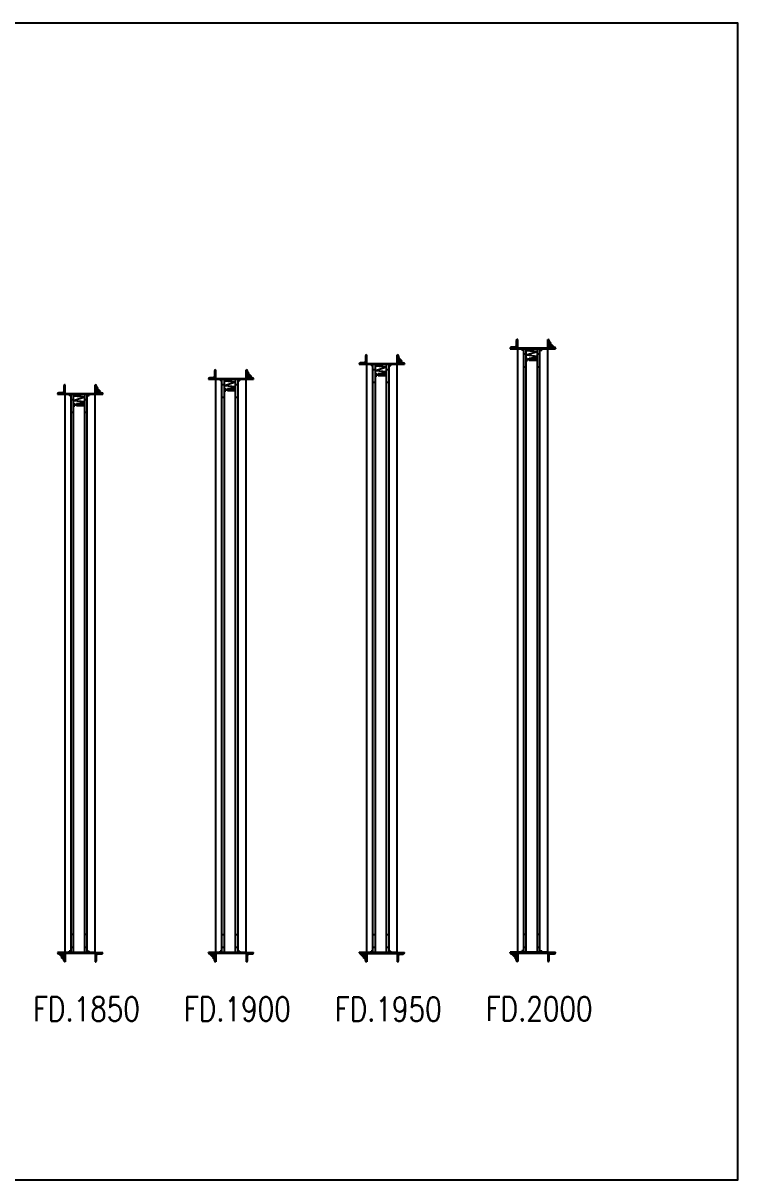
# Model space of a CAD drawing. Extents: x 462150 to 608263, y 35809 to 85242.
# Drawn here: x 500433 to 502801, y 71739 to 75572 of the extents above; entities that cross this region are included whole.
import ezdxf

# ---------------------------------------------------------------- set-up
doc = ezdxf.new("R2010")
doc.units = 0
doc.header["$LTSCALE"] = 500
doc.header["$MEASUREMENT"] = 0
doc.layers.add('AC-FD.', color=241, linetype='Continuous')
doc.layers.add('AC-TEXT', color=7, linetype='Continuous')
doc.styles.add('ROMANS', font='romans.shx', dxfattribs={"width": 0.8, "height": 100})
pattern_1 = [(315, (21194.38208572974, -103490.3835309405), (2.166381069811726, 2.166381069811724), [])]
pattern_2 = [(225, (-177025.4005337946, 117432.7646423822), (-1.171976644324376, 1.171976644324376), [])]
pattern_3 = [(315, (177025.4005337946, 117432.7646423822), (1.171976644324376, 1.171976644324376), [])]

# ---------------------------------------------------------------- blocks, each defined once
blk = doc.blocks.new('FD1850')
h = blk.add_hatch()
h.set_pattern_fill('ANSI31', color=256, scale=13.25940212150434, angle=89.99999999999999, style=0)
h.set_pattern_definition([(45, (177025.4005337946, -115582.7646423823), (1.171976644324376, -1.171976644324376), [])])
edge = h.paths.add_edge_path()
edge.add_arc((-70.76650232222164, 1850.476970988617), 4.162597851494696, 450, 540, ccw=False)
edge.add_line((-50.01961132205906, 1849.999999999985), (-74.92910017370014, 1849.999999999971))
edge.add_line((-58.8217605064856, 1854.639568840081), (-70.76650232222164, 1854.639568840081))
edge.add_line((-74.92910017370014, 1850.476970988617), (-74.92910017370014, 1849.999999999971))
edge.add_line((-50.01959381491179, 1849.999999999971), (-50.01959381491179, 1880.515708706749))
edge.add_line((-54.65916265494889, 1876.380527991263), (-54.65916265494889, 1858.802166691559))
edge.add_arc((-58.8217605064856, 1858.802166691559), 4.162597851494696, 270, 360, ccw=False)
edge.add_arc((-50.49656480352861, 1876.380527991321), 4.162597851494696, 450, 540, ccw=False)
h = blk.add_hatch()
h.set_pattern_fill('ANSI31', color=256, scale=13.25940212150434, angle=89.99999999999999, style=0)
h.set_pattern_definition([(135, (-177025.4005337946, -115582.7646423823), (-1.171976644324376, -1.171976644324376), [])])
edge = h.paths.add_edge_path()
edge.add_arc((70.76650232216343, 1850.476970988617), 4.162597851494696, 0, 90)
edge.add_line((50.01961132200086, 1849.999999999985), (74.92910017364191, 1849.999999999971))
edge.add_line((58.82176050642738, 1854.639568840081), (70.76650232216343, 1854.639568840081))
edge.add_line((74.92910017364191, 1850.476970988617), (74.92910017364191, 1849.999999999971))
edge.add_line((50.01959381485359, 1849.999999999971), (50.01959381485359, 1880.515708706749))
edge.add_line((54.65916265489068, 1876.380527991263), (54.65916265489068, 1858.802166691559))
edge.add_arc((58.82176050642738, 1858.802166691559), 4.162597851494696, 180, 270)
edge.add_arc((50.49656480347039, 1876.380527991321), 4.162597851494696, 0, 90)
h = blk.add_hatch()
h.set_pattern_fill('ANSI31', color=256, scale=24.50980392156863, angle=-90.00000000000001, style=0)
h.set_pattern_definition([(45, (21194.38208572974, 105340.3835309405), (2.166381069811726, -2.166381069811724), [])])
h.paths.add_polyline_path([(50.01959381485359, 1852.450980392197), (50.01961132200086, 1849.999999999985), (-48.01957534020765, 1849.999999999985), (-48.01959381491179, 1852.450980392197)])
h = blk.add_hatch()
h.set_pattern_fill('ANSI31', color=256, scale=13.25940212150434, angle=89.99999999999999, style=0)
h.set_pattern_definition(pattern_3)
edge = h.paths.add_edge_path()
edge.add_arc((-70.76650232222164, -0.4769709886750207), 4.162597851494696, -180, -90)
edge.add_line((-50.01961132205906, -4.36557e-11), (-74.92910017370014, -2.91038e-11))
edge.add_line((-58.8217605064856, -4.639568840138963), (-70.76650232222164, -4.639568840138963))
edge.add_line((-74.92910017370014, -0.4769709886750207), (-74.92910017370014, -2.910377494558247e-11))
edge.add_line((-50.01959381491179, -2.91038e-11), (-50.01959381491179, -30.51570870680734))
edge.add_line((-54.65916265494889, -26.38052799132129), (-54.65916265494889, -8.802166691617458))
edge.add_arc((-58.8217605064856, -8.802166691617456), 4.162597851494696, 0, 90)
edge.add_arc((-50.49656480352861, -26.3805279913795), 4.162597851494696, -180, -90)
h = blk.add_hatch()
h.set_pattern_fill('ANSI31', color=256, scale=24.50980392156863, angle=-90.00000000000001, style=0)
h.set_pattern_definition(pattern_1)
h.paths.add_polyline_path([(50.01959381485359, -2.450980392226483), (50.01961132200086, -1.45519e-11), (-48.01957534020765, -1.45519e-11), (-48.01959381491179, -2.450980392226483)])
h = blk.add_hatch()
h.set_pattern_fill('ANSI31', color=256, scale=13.25940212150434, angle=89.99999999999999, style=0)
h.set_pattern_definition(pattern_2)
edge = h.paths.add_edge_path()
edge.add_arc((70.76650232216343, -0.4769709886750207), 4.162597851494696, 270, 360, ccw=False)
edge.add_line((50.01961132200086, -4.36557e-11), (74.92910017364191, -2.91038e-11))
edge.add_line((58.82176050642738, -4.639568840138963), (70.76650232216343, -4.639568840138963))
edge.add_line((74.92910017364191, -0.4769709886750207), (74.92910017364191, -2.910377494558247e-11))
edge.add_line((50.01959381485359, -2.91038e-11), (50.01959381485359, -30.51570870680734))
edge.add_line((54.65916265489068, -26.38052799132129), (54.65916265489068, -8.802166691617458))
edge.add_arc((58.82176050642738, -8.802166691617456), 4.162597851494696, 90, 180, ccw=False)
edge.add_arc((50.49656480347039, -26.3805279913795), 4.162597851494696, 270, 360, ccw=False)
for p, q in [((-50.01959381491179, 1880.543125842785), (-50.49656480344129, 1880.543125842785)), ((-50.01959381491179, 1849.999999999971), (-50.01959381491179, 1880.515708706749)), ((50.01959381485359, 1880.543125842785), (50.49656480341218, 1880.543125842785)), ((50.01959381485359, 1849.999999999971), (50.01959381485359, 1880.515708706749)), ((-74.92910017370014, 1850.476970988617), (-74.92910017370014, 1849.999999999971)), ((-74.92910017372924, 1850.000000000073), (50.01961132322321, 1849.999822073572)), ((-50.01959381491179, 1849.999999999971), (-74.92910017370014, 1849.999999999971)), ((-58.8217605064856, 1854.639568840081), (-70.76650232222164, 1854.639568840081)), ((-54.65916265494889, 1876.380527991263), (-54.65916265494889, 1858.802166691559)), ((-50.01959381491179, 1852.450980392182), (50.01959381485359, 1852.450980392197)), ((-50.01959381491179, 1852.450980392197), (-50.01957534020767, 1849.999999999971)), ((-50.01959381491179, 1850.000000000029), (-50.01959381491179, 1852.450980392226)), ((-50.01959381491179, -2.91038e-11), (-50.01959381491179, 1849.999999999971)), ((-36.11565319943475, 1850.000000000058), (-36.11565319943475, 1845.316626425978)), ((-30.17899491707794, 1845.316626425978), (-36.11565319943475, 1845.316626425978)), ((-30.17899491707794, -2.91038e-11), (-30.17899491707794, 1849.999999999971)), ((-21.60491200257093, -2.91038e-11), (-21.60491200257093, 1849.999999999971)), ((-21.60491200257093, 1843.074722644989), (15.0722191510722, 1849.999999999971)), ((15.0722191510722, 1839.449361135848), (-21.60491200257093, 1843.074722644989)), ((15.07221915101399, -2.91038e-11), (15.0722191510722, 1849.999999999971)), ((23.64630206563743, -2.91038e-11), (23.64630206563743, 1849.999999999971)), ((23.64630206563743, 1845.316626425978), (29.58296034802334, 1845.316626425978)), ((29.58296034802334, 1850.000000000058), (29.58296034802334, 1845.316626425978)), ((50.01959381485359, 1852.450980392197), (50.01961132200086, 1849.999999999971)), ((50.01959381485359, -2.91038e-11), (50.01959381485359, 1849.999999999971)), ((50.01961132200086, 1849.999999999985), (74.92910017364191, 1849.999999999971)), ((54.65916265489068, 1876.380527991263), (54.65916265489068, 1858.802166691559)), ((58.82176050642738, 1854.639568840081), (70.76650232216343, 1854.639568840081)), ((74.92910017364191, 1850.476970988617), (74.92910017364191, 1849.999999999971)), ((-30.17899491707794, 1832.462658472534), (-21.60491200257093, 1832.462658472534)), ((15.0722191510722, 1839.449361135848), (-21.60491200257093, 1828.041798533391)), ((15.0722191510722, 1824.416437024251), (-21.60491200257093, 1828.041798533391)), ((-21.60491200257093, 1817.95733956591), (-17.28810472774785, 1817.95733956591)), ((-21.60491200257093, 1810.900566325959), (-17.28810472774785, 1810.900566325959)), ((15.0722191510722, 1824.416437024251), (-17.28810472774785, 1814.428952945934)), ((-17.28810472774785, 1817.95733956591), (-17.28810472774785, 1810.900566325959)), ((-12.19224223977653, 1814.428952945934), (-17.28810472774785, 1814.428952945934)), ((-12.19224223977653, 1817.95733956591), (-12.19224223974743, 1810.900566325959)), ((15.0722191510722, 1817.957339565895), (-12.19224223977653, 1817.95733956591)), ((15.0722191510722, 1810.900566325959), (-12.19224223974743, 1810.900566325959)), ((15.07221915101399, 1832.462658472534), (23.64630206563743, 1832.462658472534)), ((-30.17899491707794, 1789.711825435777), (-21.60491200257093, 1789.711825435777)), ((15.07221915101399, 1789.711825435777), (23.64630206563743, 1789.711825435777)), ((-30.17899491707794, 60.28817456416437), (-21.60491200257093, 60.28817456416437)), ((15.07221915101399, 60.28817456416437), (23.64630206563743, 60.28817456416437)), ((50.01959381488268, 0), (-50.01959381491179, 0)), ((-36.11565319943475, -1.164153e-10), (-36.11565319943475, 4.683373573978316)), ((-30.17899491707794, 4.683373573978316), (-36.11565319943475, 4.683373573978316)), ((-30.17899491707794, 17.53734152742254), (-21.60491200257093, 17.53734152742254)), ((15.07221915101399, 17.53734152742254), (23.64630206563743, 17.53734152742254)), ((23.64630206563743, 4.683373573978316), (29.58296034802334, 4.683373573978316)), ((29.58296034802334, -1.164153e-10), (29.58296034802334, 4.683373573978316)), ((-74.92910017370014, -0.4769709886750207), (-74.92910017370014, -2.91038e-11)), ((-50.01959381491179, -2.91038e-11), (-74.92910017370014, -2.91038e-11)), ((-58.8217605064856, -4.639568840138963), (-70.76650232222164, -4.639568840138963)), ((-54.65916265494889, -26.38052799132129), (-54.65916265494889, -8.802166691617456)), ((-50.01959381491179, -30.54312584284344), (-50.49656480344129, -30.54312584284344)), ((-50.01959381491179, -2.450980392241035), (-50.01957534020767, -2.91038e-11)), ((-50.01959381491179, -8.73115e-11), (-50.01959381491179, -2.450980392270139)), ((-50.01959381491179, -2.91038e-11), (-50.01959381491179, -30.51570870680734)), ((-50.01959381491179, -2.450980392211931), (50.01959381485359, -2.450980392241035)), ((50.01959381485359, -2.450980392241035), (50.01961132200086, -2.91038e-11)), ((50.01959381485359, -2.91038e-11), (50.01959381485359, -30.51570870680734)), ((50.01959381485359, -30.54312584284344), (50.49656480341218, -30.54312584284344)), ((50.01961132200086, -4.36557e-11), (74.92910017364191, -2.91038e-11)), ((54.65916265489068, -26.38052799132129), (54.65916265489068, -8.802166691617456)), ((58.82176050642738, -4.639568840138963), (70.76650232216343, -4.639568840138963)), ((74.92910017364191, -0.4769709886750207), (74.92910017364191, -2.91038e-11))]:
    blk.add_line(p, q)
for centre, start, end in [((-50.49656480344129, 1876.380527991321), 90, 180), ((50.49656480347039, 1876.380527991321), 0, 90), ((-70.76650232222164, 1850.476970988617), 90, 180), ((-58.82176050642738, 1858.802166691559), 270, 0), ((58.82176050642738, 1858.802166691559), 180, 270), ((70.76650232216343, 1850.476970988617), 0, 90), ((-70.76650232222164, -0.4769709886750207), 180, 270), ((-58.82176050642738, -8.802166691617456), 0, 90), ((-50.49656480344129, -26.3805279913795), 180, 270), ((50.49656480347039, -26.3805279913795), 270, 0), ((58.82176050642738, -8.802166691617456), 90, 180), ((70.76650232216343, -0.4769709886750207), 270, 0)]:
    blk.add_arc(centre, 4.162597851494696, start, end)
blk = doc.blocks.new('FD1900')
h = blk.add_hatch()
h.set_pattern_fill('ANSI31', color=256, scale=13.25940212150434, angle=89.99999999999999, style=0)
h.set_pattern_definition([(45, (177025.4005337946, -115532.7646423823), (1.171976644324376, -1.171976644324376), [])])
edge = h.paths.add_edge_path()
edge.add_arc((-70.76650232222164, 1900.476970988617), 4.162597851494696, 450, 540, ccw=False)
edge.add_line((-50.01961132205906, 1899.999999999985), (-74.92910017370014, 1899.999999999971))
edge.add_line((-58.8217605064856, 1904.639568840081), (-70.76650232222164, 1904.639568840081))
edge.add_line((-74.92910017370014, 1900.476970988617), (-74.92910017370014, 1899.999999999971))
edge.add_line((-50.01959381491179, 1899.999999999971), (-50.01959381491179, 1930.515708706749))
edge.add_line((-54.65916265494889, 1926.380527991263), (-54.65916265494889, 1908.802166691559))
edge.add_arc((-58.8217605064856, 1908.802166691559), 4.162597851494696, 270, 360, ccw=False)
edge.add_arc((-50.49656480352861, 1926.380527991321), 4.162597851494696, 450, 540, ccw=False)
h = blk.add_hatch()
h.set_pattern_fill('ANSI31', color=256, scale=13.25940212150434, angle=89.99999999999999, style=0)
h.set_pattern_definition([(135, (-177025.4005337946, -115532.7646423823), (-1.171976644324376, -1.171976644324376), [])])
edge = h.paths.add_edge_path()
edge.add_arc((70.76650232216343, 1900.476970988617), 4.162597851494696, 0, 90)
edge.add_line((50.01961132200086, 1899.999999999985), (74.92910017364191, 1899.999999999971))
edge.add_line((58.82176050642738, 1904.639568840081), (70.76650232216343, 1904.639568840081))
edge.add_line((74.92910017364191, 1900.476970988617), (74.92910017364191, 1899.999999999971))
edge.add_line((50.01959381485359, 1899.999999999971), (50.01959381485359, 1930.515708706749))
edge.add_line((54.65916265489068, 1926.380527991263), (54.65916265489068, 1908.802166691559))
edge.add_arc((58.82176050642738, 1908.802166691559), 4.162597851494696, 180, 270)
edge.add_arc((50.49656480347039, 1926.380527991321), 4.162597851494696, 0, 90)
h = blk.add_hatch()
h.set_pattern_fill('ANSI31', color=256, scale=24.50980392156863, angle=-90.00000000000001, style=0)
h.set_pattern_definition([(45, (21194.38208572974, 105390.3835309405), (2.166381069811726, -2.166381069811724), [])])
h.paths.add_polyline_path([(50.01959381485359, 1902.450980392197), (50.01961132200086, 1899.999999999985), (-48.01957534020765, 1899.999999999985), (-48.01959381491179, 1902.450980392197)])
h = blk.add_hatch()
h.set_pattern_fill('ANSI31', color=256, scale=13.25940212150434, angle=89.99999999999999, style=0)
h.set_pattern_definition(pattern_3)
edge = h.paths.add_edge_path()
edge.add_arc((-70.76650232222164, -0.4769709886750207), 4.162597851494696, -180, -90)
edge.add_line((-50.01961132205906, -4.36557e-11), (-74.92910017370014, -2.91038e-11))
edge.add_line((-58.8217605064856, -4.639568840138963), (-70.76650232222164, -4.639568840138963))
edge.add_line((-74.92910017370014, -0.4769709886750207), (-74.92910017370014, -2.910377494558247e-11))
edge.add_line((-50.01959381491179, -2.91038e-11), (-50.01959381491179, -30.51570870680734))
edge.add_line((-54.65916265494889, -26.38052799132129), (-54.65916265494889, -8.802166691617458))
edge.add_arc((-58.8217605064856, -8.802166691617456), 4.162597851494696, 0, 90)
edge.add_arc((-50.49656480352861, -26.3805279913795), 4.162597851494696, -180, -90)
h = blk.add_hatch()
h.set_pattern_fill('ANSI31', color=256, scale=24.50980392156863, angle=-90.00000000000001, style=0)
h.set_pattern_definition(pattern_1)
h.paths.add_polyline_path([(50.01959381485359, -2.450980392226483), (50.01961132200086, -1.45519e-11), (-48.01957534020765, -1.45519e-11), (-48.01959381491179, -2.450980392226483)])
h = blk.add_hatch()
h.set_pattern_fill('ANSI31', color=256, scale=13.25940212150434, angle=89.99999999999999, style=0)
h.set_pattern_definition(pattern_2)
edge = h.paths.add_edge_path()
edge.add_arc((70.76650232216343, -0.4769709886750207), 4.162597851494696, 270, 360, ccw=False)
edge.add_line((50.01961132200086, -4.36557e-11), (74.92910017364191, -2.91038e-11))
edge.add_line((58.82176050642738, -4.639568840138963), (70.76650232216343, -4.639568840138963))
edge.add_line((74.92910017364191, -0.4769709886750207), (74.92910017364191, -2.910377494558247e-11))
edge.add_line((50.01959381485359, -2.91038e-11), (50.01959381485359, -30.51570870680734))
edge.add_line((54.65916265489068, -26.38052799132129), (54.65916265489068, -8.802166691617458))
edge.add_arc((58.82176050642738, -8.802166691617456), 4.162597851494696, 90, 180, ccw=False)
edge.add_arc((50.49656480347039, -26.3805279913795), 4.162597851494696, 270, 360, ccw=False)
for p, q in [((-54.65916265494889, 1926.380527991263), (-54.65916265494889, 1908.802166691559)), ((-50.01959381491179, 1930.543125842785), (-50.49656480344129, 1930.543125842785)), ((-50.01959381491179, 1899.999999999971), (-50.01959381491179, 1930.515708706749)), ((50.01959381485359, 1930.543125842785), (50.49656480341218, 1930.543125842785)), ((50.01959381485359, 1899.999999999971), (50.01959381485359, 1930.515708706749)), ((54.65916265489068, 1926.380527991263), (54.65916265489068, 1908.802166691559)), ((-74.92910017370014, 1900.476970988617), (-74.92910017370014, 1899.999999999971)), ((-74.92910017372924, 1900.000000000073), (50.01961132322321, 1899.999822073572)), ((-50.01959381491179, 1899.999999999971), (-74.92910017370014, 1899.999999999971)), ((-58.8217605064856, 1904.639568840081), (-70.76650232222164, 1904.639568840081)), ((-50.01959381491179, 1902.450980392183), (50.01959381485359, 1902.450980392197)), ((-50.01959381491179, 1902.450980392197), (-50.01957534020767, 1899.999999999971)), ((-50.01959381491179, 1900.000000000029), (-50.01959381491179, 1902.450980392226)), ((-50.01959381491179, -2.91038e-11), (-50.01959381491179, 1899.999999999971)), ((-36.11565319943475, 1900.000000000058), (-36.11565319943475, 1895.316626425978)), ((-30.17899491707794, 1895.316626425978), (-36.11565319943475, 1895.316626425978)), ((-30.17899491707794, -2.91038e-11), (-30.17899491707794, 1899.999999999971)), ((-30.17899491707794, 1882.462658472533), (-21.60491200257093, 1882.462658472533)), ((-21.60491200257093, -2.91038e-11), (-21.60491200257093, 1899.999999999971)), ((-21.60491200257093, 1893.074722644989), (15.0722191510722, 1899.999999999971)), ((15.0722191510722, 1889.449361135848), (-21.60491200257093, 1893.074722644989)), ((15.0722191510722, 1889.449361135848), (-21.60491200257093, 1878.041798533391)), ((15.0722191510722, 1874.416437024251), (-21.60491200257093, 1878.041798533391)), ((15.07221915101399, -2.91038e-11), (15.0722191510722, 1899.999999999971)), ((15.07221915101399, 1882.462658472533), (23.64630206563743, 1882.462658472533)), ((23.64630206563743, -2.91038e-11), (23.64630206563743, 1899.999999999971)), ((23.64630206563743, 1895.316626425978), (29.58296034802334, 1895.316626425978)), ((29.58296034802334, 1900.000000000058), (29.58296034802334, 1895.316626425978)), ((50.01959381485359, 1902.450980392197), (50.01961132200086, 1899.999999999971)), ((50.01959381485359, -2.91038e-11), (50.01959381485359, 1899.999999999971)), ((50.01961132200086, 1899.999999999985), (74.92910017364191, 1899.999999999971)), ((58.82176050642738, 1904.639568840081), (70.76650232216343, 1904.639568840081)), ((74.92910017364191, 1900.476970988617), (74.92910017364191, 1899.999999999971)), ((-30.17899491707794, 1839.711825435777), (-21.60491200257093, 1839.711825435777)), ((-21.60491200257093, 1867.95733956591), (-17.28810472774785, 1867.95733956591)), ((-21.60491200257093, 1860.900566325959), (-17.28810472774785, 1860.900566325959)), ((15.0722191510722, 1874.416437024251), (-17.28810472774785, 1864.428952945934)), ((-17.28810472774785, 1867.95733956591), (-17.28810472774785, 1860.900566325959)), ((-12.19224223977653, 1864.428952945934), (-17.28810472774785, 1864.428952945934)), ((-12.19224223977653, 1867.95733956591), (-12.19224223974743, 1860.900566325959)), ((15.0722191510722, 1867.957339565895), (-12.19224223977653, 1867.95733956591)), ((15.0722191510722, 1860.900566325959), (-12.19224223974743, 1860.900566325959)), ((15.07221915101399, 1839.711825435777), (23.64630206563743, 1839.711825435777)), ((-30.17899491707794, 60.28817456416437), (-21.60491200257093, 60.28817456416437)), ((15.07221915101399, 60.28817456416437), (23.64630206563743, 60.28817456416437)), ((50.01959381488268, 0), (-50.01959381491179, 0)), ((-36.11565319943475, -1.164153e-10), (-36.11565319943475, 4.683373573978316)), ((-30.17899491707794, 4.683373573978316), (-36.11565319943475, 4.683373573978316)), ((-30.17899491707794, 17.53734152742254), (-21.60491200257093, 17.53734152742254)), ((15.07221915101399, 17.53734152742254), (23.64630206563743, 17.53734152742254)), ((23.64630206563743, 4.683373573978316), (29.58296034802334, 4.683373573978316)), ((29.58296034802334, -1.164153e-10), (29.58296034802334, 4.683373573978316)), ((-74.92910017370014, -0.4769709886750207), (-74.92910017370014, -2.91038e-11)), ((-50.01959381491179, -2.91038e-11), (-74.92910017370014, -2.91038e-11)), ((-58.8217605064856, -4.639568840138963), (-70.76650232222164, -4.639568840138963)), ((-54.65916265494889, -26.38052799132129), (-54.65916265494889, -8.802166691617456)), ((-50.01959381491179, -30.54312584284344), (-50.49656480344129, -30.54312584284344)), ((-50.01959381491179, -2.450980392241035), (-50.01957534020767, -2.91038e-11)), ((-50.01959381491179, -8.73115e-11), (-50.01959381491179, -2.450980392270139)), ((-50.01959381491179, -2.91038e-11), (-50.01959381491179, -30.51570870680734)), ((-50.01959381491179, -2.450980392211931), (50.01959381485359, -2.450980392241035)), ((50.01959381485359, -2.450980392241035), (50.01961132200086, -2.91038e-11)), ((50.01959381485359, -2.91038e-11), (50.01959381485359, -30.51570870680734)), ((50.01959381485359, -30.54312584284344), (50.49656480341218, -30.54312584284344)), ((50.01961132200086, -4.36557e-11), (74.92910017364191, -2.91038e-11)), ((54.65916265489068, -26.38052799132129), (54.65916265489068, -8.802166691617456)), ((58.82176050642738, -4.639568840138963), (70.76650232216343, -4.639568840138963)), ((74.92910017364191, -0.4769709886750207), (74.92910017364191, -2.91038e-11))]:
    blk.add_line(p, q)
for centre, start, end in [((-50.49656480344129, 1926.380527991321), 90, 180), ((50.49656480347039, 1926.380527991321), 0, 90), ((-70.76650232222164, 1900.476970988617), 90, 180), ((-58.82176050642738, 1908.802166691559), 270, 0), ((58.82176050642738, 1908.802166691559), 180, 270), ((70.76650232216343, 1900.476970988617), 0, 90), ((-70.76650232222164, -0.4769709886750207), 180, 270), ((-58.82176050642738, -8.802166691617456), 0, 90), ((-50.49656480344129, -26.3805279913795), 180, 270), ((50.49656480347039, -26.3805279913795), 270, 0), ((58.82176050642738, -8.802166691617456), 90, 180), ((70.76650232216343, -0.4769709886750207), 270, 0)]:
    blk.add_arc(centre, 4.162597851494696, start, end)
blk = doc.blocks.new('FD1950')
h = blk.add_hatch()
h.set_pattern_fill('ANSI31', color=256, scale=13.25940212150434, angle=89.99999999999999, style=0)
h.set_pattern_definition([(45, (177032.3579330807, -115481.5391521862), (1.171976644324376, -1.171976644324376), [])])
edge = h.paths.add_edge_path()
edge.add_arc((-63.80910303612472, 1951.70246118473), 4.162597851494696, 450, 540, ccw=False)
edge.add_line((-43.06221203596215, 1951.225490196098), (-67.97170088760322, 1951.225490196084))
edge.add_line((-51.86436122038867, 1955.865059036194), (-63.80910303612472, 1955.865059036194))
edge.add_line((-67.97170088760322, 1951.70246118473), (-67.97170088760322, 1951.225490196084))
edge.add_line((-43.06219452881487, 1951.225490196084), (-43.06219452881487, 1981.741198902862))
edge.add_line((-47.70176336885196, 1977.606018187376), (-47.70176336885196, 1960.027656887672))
edge.add_arc((-51.86436122038867, 1960.027656887672), 4.162597851494696, 270, 360, ccw=False)
edge.add_arc((-43.53916551743168, 1977.606018187434), 4.162597851494696, 450, 540, ccw=False)
h = blk.add_hatch()
h.set_pattern_fill('ANSI31', color=256, scale=13.25940212150434, angle=89.99999999999999, style=0)
h.set_pattern_definition([(135, (-177018.4431345085, -115481.5391521862), (-1.171976644324376, -1.171976644324376), [])])
edge = h.paths.add_edge_path()
edge.add_arc((77.72390160826035, 1951.70246118473), 4.162597851494696, 0, 90)
edge.add_line((56.97701060809777, 1951.225490196098), (81.88649945973883, 1951.225490196084))
edge.add_line((65.7791597925243, 1955.865059036194), (77.72390160826035, 1955.865059036194))
edge.add_line((81.88649945973883, 1951.70246118473), (81.88649945973883, 1951.225490196084))
edge.add_line((56.9769931009505, 1951.225490196084), (56.9769931009505, 1981.741198902862))
edge.add_line((61.61656194098759, 1977.606018187376), (61.61656194098759, 1960.027656887672))
edge.add_arc((65.7791597925243, 1960.027656887672), 4.162597851494696, 180, 270)
edge.add_arc((57.45396408956731, 1977.606018187434), 4.162597851494696, 0, 90)
h = blk.add_hatch()
h.set_pattern_fill('ANSI31', color=256, scale=24.50980392156863, angle=-90.00000000000001, style=0)
h.set_pattern_definition([(45, (21201.33948501583, 105441.6090211366), (2.166381069811726, -2.166381069811724), [])])
h.paths.add_polyline_path([(56.9769931009505, 1953.676470588311), (56.97701060809777, 1951.225490196098), (-41.06217605411075, 1951.225490196098), (-41.06219452881487, 1953.676470588311)])
h = blk.add_hatch()
h.set_pattern_fill('ANSI31', color=256, scale=13.25940212150434, angle=89.99999999999999, style=0)
h.set_pattern_definition([(315, (177032.3579330807, 117433.9901325784), (1.171976644324376, 1.171976644324376), [])])
edge = h.paths.add_edge_path()
edge.add_arc((-63.80910303612472, 0.7485192074382212), 4.162597851494696, -180, -90)
edge.add_line((-43.06221203596215, 1.225490196069586), (-67.97170088760322, 1.225490196084138))
edge.add_line((-51.86436122038867, -3.414078644025721), (-63.80910303612472, -3.414078644025721))
edge.add_line((-67.97170088760322, 0.7485192074382212), (-67.97170088760322, 1.225490196084138))
edge.add_line((-43.06219452881487, 1.225490196084138), (-43.06219452881487, -29.29021851069411))
edge.add_line((-47.70176336885196, -25.15503779520805), (-47.70176336885196, -7.576676495504216))
edge.add_arc((-51.86436122038867, -7.576676495504216), 4.162597851494696, 0, 90)
edge.add_arc((-43.53916551743168, -25.15503779526625), 4.162597851494696, -180, -90)
h = blk.add_hatch()
h.set_pattern_fill('ANSI31', color=256, scale=24.50980392156863, angle=-90.00000000000001, style=0)
h.set_pattern_definition([(315, (21201.33948501583, -103489.1580407444), (2.166381069811726, 2.166381069811724), [])])
h.paths.add_polyline_path([(56.9769931009505, -1.225490196113241), (56.97701060809777, 1.225490196098689), (-41.06217605411075, 1.225490196098689), (-41.06219452881487, -1.225490196113241)])
h = blk.add_hatch()
h.set_pattern_fill('ANSI31', color=256, scale=13.25940212150434, angle=89.99999999999999, style=0)
h.set_pattern_definition([(225, (-177018.4431345085, 117433.9901325784), (-1.171976644324376, 1.171976644324376), [])])
edge = h.paths.add_edge_path()
edge.add_arc((77.72390160826035, 0.7485192074382212), 4.162597851494696, 270, 360, ccw=False)
edge.add_line((56.97701060809777, 1.225490196069586), (81.88649945973883, 1.225490196084138))
edge.add_line((65.7791597925243, -3.414078644025721), (77.72390160826035, -3.414078644025721))
edge.add_line((81.88649945973883, 0.7485192074382212), (81.88649945973883, 1.225490196084138))
edge.add_line((56.9769931009505, 1.225490196084138), (56.9769931009505, -29.29021851069411))
edge.add_line((61.61656194098759, -25.15503779520805), (61.61656194098759, -7.576676495504216))
edge.add_arc((65.7791597925243, -7.576676495504216), 4.162597851494696, 90, 180, ccw=False)
edge.add_arc((57.45396408956731, -25.15503779526625), 4.162597851494696, 270, 360, ccw=False)
for p, q in [((-51.86436122038867, 1955.865059036194), (-63.80910303612472, 1955.865059036194)), ((-47.70176336885196, 1977.606018187376), (-47.70176336885196, 1960.027656887672)), ((-43.06219452881487, 1981.768616038898), (-43.53916551734437, 1981.768616038898)), ((-43.06219452881487, 1951.225490196084), (-43.06219452881487, 1981.741198902862)), ((56.9769931009505, 1981.768616038898), (57.45396408950909, 1981.768616038898)), ((56.9769931009505, 1951.225490196084), (56.9769931009505, 1981.741198902862)), ((61.61656194098759, 1977.606018187376), (61.61656194098759, 1960.027656887672)), ((65.7791597925243, 1955.865059036194), (77.72390160826035, 1955.865059036194)), ((-67.97170088760322, 1951.70246118473), (-67.97170088760322, 1951.225490196084)), ((-67.97170088763232, 1951.225490196186), (56.97701060932013, 1951.225312269686)), ((-43.06219452881487, 1951.225490196084), (-67.97170088760322, 1951.225490196084)), ((-43.06219452881487, 1953.676470588296), (56.9769931009505, 1953.676470588311)), ((-43.06219452881487, 1953.676470588311), (-43.06217605411074, 1951.225490196084)), ((-43.06219452881487, 1951.225490196142), (-43.06219452881487, 1953.676470588339)), ((-43.06219452881487, 1.225490196084138), (-43.06219452881487, 1951.225490196084)), ((-29.15825391333783, 1951.225490196171), (-29.15825391333783, 1946.542116622091)), ((-23.22159563098103, 1946.542116622091), (-29.15825391333783, 1946.542116622091)), ((-23.22159563098103, 1.225490196084138), (-23.22159563098103, 1951.225490196084)), ((-23.22159563098103, 1933.688148668647), (-14.64751271647401, 1933.688148668647)), ((-14.64751271647401, 1.225490196084138), (-14.64751271647401, 1951.225490196084)), ((-14.64751271647401, 1944.300212841103), (22.02961843716912, 1951.225490196084)), ((22.02961843716912, 1940.674851331962), (-14.64751271647401, 1944.300212841103)), ((22.02961843716912, 1940.674851331962), (-14.64751271647401, 1929.267288729505)), ((22.02961843716912, 1925.641927220364), (-14.64751271647401, 1929.267288729505)), ((-14.64751271647401, 1919.182829762023), (-10.33070544165093, 1919.182829762023)), ((22.02961843716912, 1925.641927220364), (-10.33070544165093, 1915.654443142048)), ((-10.33070544165093, 1919.182829762023), (-10.33070544165093, 1912.126056522073)), ((-5.234842953679617, 1919.182829762023), (-5.234842953650513, 1912.126056522073)), ((22.02961843716912, 1919.182829762009), (-5.234842953679617, 1919.182829762023)), ((22.02961843711091, 1.225490196084138), (22.02961843716912, 1951.225490196084)), ((22.02961843711091, 1933.688148668647), (30.60370135173434, 1933.688148668647)), ((30.60370135173434, 1.225490196084138), (30.60370135173434, 1951.225490196084)), ((30.60370135173434, 1946.542116622091), (36.54035963412025, 1946.542116622091)), ((36.54035963412025, 1951.225490196171), (36.54035963412025, 1946.542116622091)), ((56.9769931009505, 1953.676470588311), (56.97701060809777, 1951.225490196084)), ((56.9769931009505, 1.225490196084138), (56.9769931009505, 1951.225490196084)), ((56.97701060809777, 1951.225490196098), (81.88649945973883, 1951.225490196084)), ((81.88649945973883, 1951.70246118473), (81.88649945973883, 1951.225490196084)), ((-23.22159563098103, 1890.937315631891), (-14.64751271647401, 1890.937315631891)), ((-14.64751271647401, 1912.126056522073), (-10.33070544165093, 1912.126056522073)), ((-5.234842953679617, 1915.654443142048), (-10.33070544165093, 1915.654443142048)), ((22.02961843716912, 1912.126056522073), (-5.234842953650513, 1912.126056522073)), ((22.02961843711091, 1890.937315631891), (30.60370135173434, 1890.937315631891)), ((-23.22159563098103, 61.51366476027761), (-14.64751271647401, 61.51366476027761)), ((22.02961843711091, 61.51366476027761), (30.60370135173434, 61.51366476027761)), ((-67.97170088760322, 0.7485192074382212), (-67.97170088760322, 1.225490196084138)), ((-43.06219452881487, 1.225490196084138), (-67.97170088760322, 1.225490196084138)), ((-43.06219452881487, -1.225490196127793), (-43.06217605411074, 1.225490196084138)), ((-43.06219452881487, 1.22549019602593), (-43.06219452881487, -1.225490196156897)), ((56.9769931009796, 1.225490196113241), (-43.06219452881487, 1.225490196113241)), ((-43.06219452881487, 1.225490196084138), (-43.06219452881487, -29.29021851069411)), ((-29.15825391333783, 1.225490195996826), (-29.15825391333783, 5.908863770091556)), ((-23.22159563098103, 5.908863770091556), (-29.15825391333783, 5.908863770091556)), ((-23.22159563098103, 18.76283172353578), (-14.64751271647401, 18.76283172353578)), ((22.02961843711091, 18.76283172353578), (30.60370135173434, 18.76283172353578)), ((30.60370135173434, 5.908863770091556), (36.54035963412025, 5.908863770091556)), ((36.54035963412025, 1.225490195996826), (36.54035963412025, 5.908863770091556)), ((56.9769931009505, -1.225490196127793), (56.97701060809777, 1.225490196084138)), ((56.9769931009505, 1.225490196084138), (56.9769931009505, -29.29021851069411)), ((56.97701060809777, 1.225490196069586), (81.88649945973883, 1.225490196084138)), ((81.88649945973883, 0.7485192074382212), (81.88649945973883, 1.225490196084138)), ((-51.86436122038867, -3.414078644025721), (-63.80910303612472, -3.414078644025721)), ((-47.70176336885196, -25.15503779520805), (-47.70176336885196, -7.576676495504216)), ((-43.06219452881487, -29.31763564673019), (-43.53916551734437, -29.31763564673019)), ((-43.06219452881487, -1.225490196098689), (56.9769931009505, -1.225490196127793)), ((56.9769931009505, -29.31763564673019), (57.45396408950909, -29.31763564673019)), ((61.61656194098759, -25.15503779520805), (61.61656194098759, -7.576676495504216)), ((65.7791597925243, -3.414078644025721), (77.72390160826035, -3.414078644025721))]:
    blk.add_line(p, q)
for centre, start, end in [((-63.80910303612472, 1951.70246118473), 90, 180), ((-51.86436122033047, 1960.027656887672), 270, 0), ((-43.53916551734437, 1977.606018187434), 90, 180), ((57.45396408956731, 1977.606018187434), 0, 90), ((65.7791597925243, 1960.027656887672), 180, 270), ((77.72390160826035, 1951.70246118473), 0, 90), ((-63.80910303612472, 0.7485192074382212), 180, 270), ((77.72390160826035, 0.7485192074382212), 270, 0), ((-51.86436122033047, -7.576676495504216), 0, 90), ((-43.53916551734437, -25.15503779526625), 180, 270), ((57.45396408956731, -25.15503779526625), 270, 0), ((65.7791597925243, -7.576676495504216), 90, 180)]:
    blk.add_arc(centre, 4.162597851494696, start, end)
blk = doc.blocks.new('FD2000')
h = blk.add_hatch()
h.set_pattern_fill('ANSI31', color=256, scale=13.25940212150434, angle=89.99999999999999, style=0)
h.set_pattern_definition([(45, (177025.4005337946, -115432.7646423823), (1.171976644324376, -1.171976644324376), [])])
edge = h.paths.add_edge_path()
edge.add_arc((-70.76650232222164, 2000.476970988617), 4.162597851494696, 450, 540, ccw=False)
edge.add_line((-50.01961132205906, 1999.999999999985), (-74.92910017370014, 1999.999999999971))
edge.add_line((-58.8217605064856, 2004.639568840081), (-70.76650232222164, 2004.639568840081))
edge.add_line((-74.92910017370014, 2000.476970988617), (-74.92910017370014, 1999.999999999971))
edge.add_line((-50.01959381491179, 1999.999999999971), (-50.01959381491179, 2030.515708706749))
edge.add_line((-54.65916265494889, 2026.380527991263), (-54.65916265494889, 2008.802166691559))
edge.add_arc((-58.8217605064856, 2008.802166691559), 4.162597851494696, 270, 360, ccw=False)
edge.add_arc((-50.49656480352861, 2026.380527991321), 4.162597851494696, 450, 540, ccw=False)
h = blk.add_hatch()
h.set_pattern_fill('ANSI31', color=256, scale=24.50980392156863, angle=-90.00000000000001, style=0)
h.set_pattern_definition([(45, (21194.38208572974, 105490.3835309405), (2.166381069811726, -2.166381069811724), [])])
h.paths.add_polyline_path([(50.01959381485359, 2002.450980392197), (50.01961132200086, 1999.999999999985), (-48.01957534020765, 1999.999999999985), (-48.01959381491179, 2002.450980392197)])
h = blk.add_hatch()
h.set_pattern_fill('ANSI31', color=256, scale=13.25940212150434, angle=89.99999999999999, style=0)
h.set_pattern_definition([(135, (-177025.4005337946, -115432.7646423823), (-1.171976644324376, -1.171976644324376), [])])
edge = h.paths.add_edge_path()
edge.add_arc((70.76650232216343, 2000.476970988617), 4.162597851494696, 0, 90)
edge.add_line((50.01961132200086, 1999.999999999985), (74.92910017364191, 1999.999999999971))
edge.add_line((58.82176050642738, 2004.639568840081), (70.76650232216343, 2004.639568840081))
edge.add_line((74.92910017364191, 2000.476970988617), (74.92910017364191, 1999.999999999971))
edge.add_line((50.01959381485359, 1999.999999999971), (50.01959381485359, 2030.515708706749))
edge.add_line((54.65916265489068, 2026.380527991263), (54.65916265489068, 2008.802166691559))
edge.add_arc((58.82176050642738, 2008.802166691559), 4.162597851494696, 180, 270)
edge.add_arc((50.49656480347039, 2026.380527991321), 4.162597851494696, 0, 90)
h = blk.add_hatch()
h.set_pattern_fill('ANSI31', color=256, scale=13.25940212150434, angle=89.99999999999999, style=0)
h.set_pattern_definition([(315, (177025.4005337946, 117432.7646423823), (1.171976644324376, 1.171976644324376), [])])
edge = h.paths.add_edge_path()
edge.add_arc((-70.76650232222164, -0.4769709886750207), 4.162597851494696, -180, -90)
edge.add_line((-50.01961132205906, -4.36557e-11), (-74.92910017370014, -2.91038e-11))
edge.add_line((-58.8217605064856, -4.639568840138963), (-70.76650232222164, -4.639568840138963))
edge.add_line((-74.92910017370014, -0.4769709886750207), (-74.92910017370014, -2.910377494558247e-11))
edge.add_line((-50.01959381491179, -2.91038e-11), (-50.01959381491179, -30.51570870680734))
edge.add_line((-54.65916265494889, -26.38052799132129), (-54.65916265494889, -8.802166691617458))
edge.add_arc((-58.8217605064856, -8.802166691617456), 4.162597851494696, 0, 90)
edge.add_arc((-50.49656480352861, -26.3805279913795), 4.162597851494696, -180, -90)
h = blk.add_hatch()
h.set_pattern_fill('ANSI31', color=256, scale=24.50980392156863, angle=-90.00000000000001, style=0)
h.set_pattern_definition(pattern_1)
h.paths.add_polyline_path([(50.01959381485359, -2.450980392226483), (50.01961132200086, -1.45519e-11), (-48.01957534020765, -1.45519e-11), (-48.01959381491179, -2.450980392226483)])
h = blk.add_hatch()
h.set_pattern_fill('ANSI31', color=256, scale=13.25940212150434, angle=89.99999999999999, style=0)
h.set_pattern_definition([(225, (-177025.4005337946, 117432.7646423823), (-1.171976644324376, 1.171976644324376), [])])
edge = h.paths.add_edge_path()
edge.add_arc((70.76650232216343, -0.4769709886750207), 4.162597851494696, 270, 360, ccw=False)
edge.add_line((50.01961132200086, -4.36557e-11), (74.92910017364191, -2.91038e-11))
edge.add_line((58.82176050642738, -4.639568840138963), (70.76650232216343, -4.639568840138963))
edge.add_line((74.92910017364191, -0.4769709886750207), (74.92910017364191, -2.910377494558247e-11))
edge.add_line((50.01959381485359, -2.91038e-11), (50.01959381485359, -30.51570870680734))
edge.add_line((54.65916265489068, -26.38052799132129), (54.65916265489068, -8.802166691617458))
edge.add_arc((58.82176050642738, -8.802166691617456), 4.162597851494696, 90, 180, ccw=False)
edge.add_arc((50.49656480347039, -26.3805279913795), 4.162597851494696, 270, 360, ccw=False)
for p, q in [((-74.92910017370014, 2000.476970988617), (-74.92910017370014, 1999.999999999971)), ((-74.92910017372924, 2000.000000000073), (50.01961132322321, 1999.999822073572)), ((-50.01959381491179, 1999.999999999971), (-74.92910017370014, 1999.999999999971)), ((-58.8217605064856, 2004.639568840081), (-70.76650232222164, 2004.639568840081)), ((-54.65916265494889, 2026.380527991263), (-54.65916265494889, 2008.802166691559)), ((-50.01959381491179, 2030.543125842785), (-50.49656480344129, 2030.543125842785)), ((-50.01959381491179, 1999.999999999971), (-50.01959381491179, 2030.515708706749)), ((-50.01959381491179, 2002.450980392183), (50.01959381485359, 2002.450980392197)), ((-50.01959381491179, 2002.450980392197), (-50.01957534020767, 1999.999999999971)), ((-50.01959381491179, 2000.000000000029), (-50.01959381491179, 2002.450980392227)), ((-50.01959381491179, -2.91038e-11), (-50.01959381491179, 1999.999999999971)), ((-36.11565319943475, 2000.000000000058), (-36.11565319943475, 1995.316626425978)), ((-30.17899491707794, 1995.316626425978), (-36.11565319943475, 1995.316626425978)), ((-30.17899491707794, -2.91038e-11), (-30.17899491707794, 1999.999999999971)), ((-21.60491200257093, -2.91038e-11), (-21.60491200257093, 1999.999999999971)), ((-21.60491200257093, 1993.074722644989), (15.0722191510722, 1999.999999999971)), ((15.0722191510722, 1989.449361135848), (-21.60491200257093, 1993.074722644989)), ((15.07221915101399, -2.91038e-11), (15.0722191510722, 1999.999999999971)), ((23.64630206563743, -2.91038e-11), (23.64630206563743, 1999.999999999971)), ((23.64630206563743, 1995.316626425978), (29.58296034802334, 1995.316626425978)), ((29.58296034802334, 2000.000000000058), (29.58296034802334, 1995.316626425978)), ((50.01959381485359, 2030.543125842785), (50.49656480341218, 2030.543125842785)), ((50.01959381485359, 1999.999999999971), (50.01959381485359, 2030.515708706749)), ((50.01959381485359, 2002.450980392197), (50.01961132200086, 1999.999999999971)), ((50.01959381485359, -2.91038e-11), (50.01959381485359, 1999.999999999971)), ((50.01961132200086, 1999.999999999985), (74.92910017364191, 1999.999999999971)), ((54.65916265489068, 2026.380527991263), (54.65916265489068, 2008.802166691559)), ((58.82176050642738, 2004.639568840081), (70.76650232216343, 2004.639568840081)), ((74.92910017364191, 2000.476970988617), (74.92910017364191, 1999.999999999971)), ((-30.17899491707794, 1982.462658472534), (-21.60491200257093, 1982.462658472534)), ((15.0722191510722, 1989.449361135848), (-21.60491200257093, 1978.041798533391)), ((15.0722191510722, 1974.416437024251), (-21.60491200257093, 1978.041798533391)), ((-21.60491200257093, 1967.95733956591), (-17.28810472774785, 1967.95733956591)), ((-21.60491200257093, 1960.900566325959), (-17.28810472774785, 1960.900566325959)), ((15.0722191510722, 1974.416437024251), (-17.28810472774785, 1964.428952945934)), ((-17.28810472774785, 1967.95733956591), (-17.28810472774785, 1960.900566325959)), ((-12.19224223977653, 1964.428952945934), (-17.28810472774785, 1964.428952945934)), ((-12.19224223977653, 1967.95733956591), (-12.19224223974743, 1960.900566325959)), ((15.0722191510722, 1967.957339565895), (-12.19224223977653, 1967.95733956591)), ((15.0722191510722, 1960.900566325959), (-12.19224223974743, 1960.900566325959)), ((15.07221915101399, 1982.462658472534), (23.64630206563743, 1982.462658472534)), ((-30.17899491707794, 1939.711825435777), (-21.60491200257093, 1939.711825435777)), ((15.07221915101399, 1939.711825435777), (23.64630206563743, 1939.711825435777)), ((-30.17899491707794, 60.28817456416437), (-21.60491200257093, 60.28817456416437)), ((15.07221915101399, 60.28817456416437), (23.64630206563743, 60.28817456416437)), ((50.01959381488268, 0), (-50.01959381491179, 0)), ((-36.11565319943475, -1.164153e-10), (-36.11565319943475, 4.683373573978316)), ((-30.17899491707794, 4.683373573978316), (-36.11565319943475, 4.683373573978316)), ((-30.17899491707794, 17.53734152742254), (-21.60491200257093, 17.53734152742254)), ((15.07221915101399, 17.53734152742254), (23.64630206563743, 17.53734152742254)), ((23.64630206563743, 4.683373573978316), (29.58296034802334, 4.683373573978316)), ((29.58296034802334, -1.164153e-10), (29.58296034802334, 4.683373573978316)), ((-74.92910017370014, -0.4769709886750207), (-74.92910017370014, -2.91038e-11)), ((-50.01959381491179, -2.91038e-11), (-74.92910017370014, -2.91038e-11)), ((-58.8217605064856, -4.639568840138963), (-70.76650232222164, -4.639568840138963)), ((-54.65916265494889, -26.38052799132129), (-54.65916265494889, -8.802166691617456)), ((-50.01959381491179, -30.54312584284344), (-50.49656480344129, -30.54312584284344)), ((-50.01959381491179, -2.450980392241035), (-50.01957534020767, -2.91038e-11)), ((-50.01959381491179, -8.73115e-11), (-50.01959381491179, -2.450980392270139)), ((-50.01959381491179, -2.91038e-11), (-50.01959381491179, -30.51570870680734)), ((-50.01959381491179, -2.450980392211931), (50.01959381485359, -2.450980392241035)), ((50.01959381485359, -2.450980392241035), (50.01961132200086, -2.91038e-11)), ((50.01959381485359, -2.91038e-11), (50.01959381485359, -30.51570870680734)), ((50.01959381485359, -30.54312584284344), (50.49656480341218, -30.54312584284344)), ((50.01961132200086, -4.36557e-11), (74.92910017364191, -2.91038e-11)), ((54.65916265489068, -26.38052799132129), (54.65916265489068, -8.802166691617456)), ((58.82176050642738, -4.639568840138963), (70.76650232216343, -4.639568840138963)), ((74.92910017364191, -0.4769709886750207), (74.92910017364191, -2.91038e-11))]:
    blk.add_line(p, q)
for centre, start, end in [((-70.76650232222164, 2000.476970988617), 90, 180), ((-58.82176050642738, 2008.802166691559), 270, 0), ((-50.49656480344129, 2026.380527991321), 90, 180), ((50.49656480347039, 2026.380527991321), 0, 90), ((58.82176050642738, 2008.802166691559), 180, 270), ((70.76650232216343, 2000.476970988617), 0, 90), ((-70.76650232222164, -0.4769709886750207), 180, 270), ((-58.82176050642738, -8.802166691617456), 0, 90), ((-50.49656480344129, -26.3805279913795), 180, 270), ((50.49656480347039, -26.3805279913795), 270, 0), ((58.82176050642738, -8.802166691617456), 90, 180), ((70.76650232216343, -0.4769709886750207), 270, 0)]:
    blk.add_arc(centre, 4.162597851494696, start, end)

msp = doc.modelspace()

# ---------------------------------------------------------------- linework, layer by layer
msp.add_lwpolyline([(482908.2861914238, 71739.39531512043), (502801.4174745508, 71739.39531512043), (502801.4174745508, 75571.9747334076), (482908.2861914238, 75571.9747334076)], close=True)

# ---------------------------------------------------------------- block references
at = {"layer": 'AC-FD.'}
for name, p in [('FD2000', (502121.9157638151, 72493.297557473)), ('FD1950', (501614.958364529, 72491.11812529957)), ('FD1900', (501121.9157638151, 72492.58210099002)), ('FD1850', (500621.9157638152, 72492.82058648435))]:
    msp.add_blockref(name, p, dxfattribs=at)

# ---------------------------------------------------------------- texts
at = {"layer": 'AC-TEXT', "style": 'ROMANS', "width": 0.8}
for s, p in [('FD.1850', (500466.0028098996, 72265.72087550741)), ('FD.1900', (500966.0028098996, 72265.48239001307)), ('FD.1950', (501466.0028098996, 72265.24390451876)), ('FD.2000', (501966.0028098996, 72266.19784649607))]:
    msp.add_text(s, height=80, dxfattribs=at).set_placement(p)

doc.saveas('drawing.dxf')
